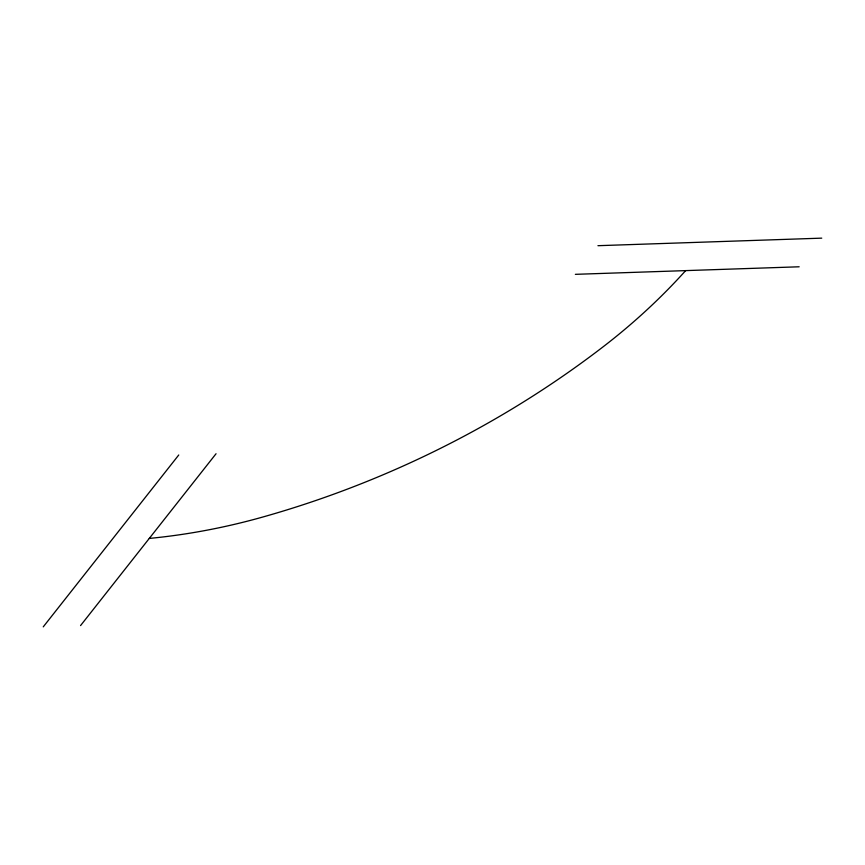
<?xml version="1.0" encoding="UTF-8"?>
<svg xmlns="http://www.w3.org/2000/svg" width="865" height="865" viewBox="0 0 865 865"><rect width="100%" height="100%" fill="white"/><g stroke="black" fill="none" stroke-linecap="round" stroke-linejoin="round"><path stroke-width="1.3" d="M43.25 626.855L178.752 454.99M80.553 625.59L216.055 453.736M597.942 245.692L821.75 238.145M575.366 274.335L799.163 266.788M149.277 538.43A541.295 434.554 -23.4 0 0 262.344 517.151A817.749 656.503 -23.4 0 0 602.397 347.362A541.295 434.554 -23.4 0 0 685.653 270.615"/></g></svg>
